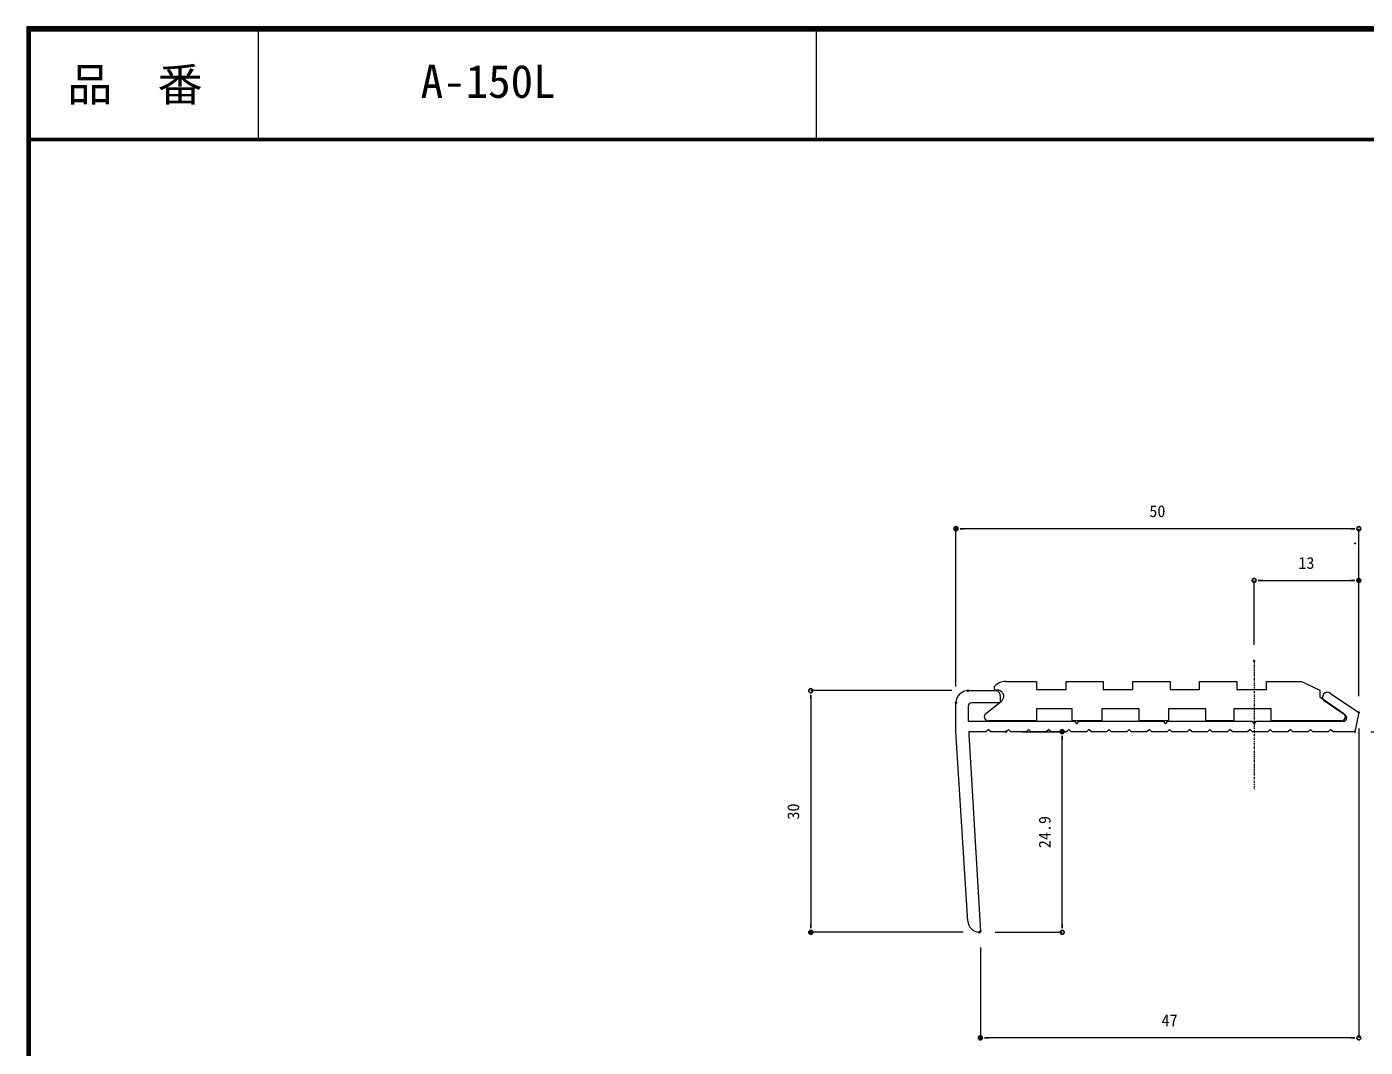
# Model space of a CAD drawing. Units: millimetres, scale not verified. Extents: x -140 to 140, y -96 to 96.
# Drawn here: x -140.5 to 25.7, y -31 to 95.7 of the extents above; entities that cross this region are included whole.
import ezdxf
from ezdxf.enums import TextEntityAlignment as Align

# ---------------------------------------------------------------- set-up
doc = ezdxf.new("R2010")
doc.units = ezdxf.units.MM
doc.header["$LTSCALE"] = 0.25
doc.header["$PDMODE"] = 32
doc.header["$PDSIZE"] = 0.125
doc.linetypes.add('USER1', pattern=[1.21666, 0.935822, -0.093613, 0.093613, -0.093613])
doc.layers.add('0-0_0', color=7, linetype='Continuous')
doc.layers.add('0-1_Defpoints', color=7, linetype='Continuous')
for name, color, linetype, lineweight in [('0-2_一般', 7, 'Continuous', 18), ('0-3_CENTER', 2, 'USER1', 18), ('0-5_GREEN', 3, 'Continuous', 18), ('0-7_LEVEL002', 7, 'Continuous', 18)]:
    doc.layers.add(name, color=color, linetype=linetype, lineweight=lineweight)
doc.styles.add('ＭＳ ゴシック', font='')
doc.styles.get('ＭＳ ゴシック').set_extended_font_data('MS Gothic')

# ---------------------------------------------------------------- blocks, each defined once
blk = doc.blocks.new('_DOT')
at = {"layer": '0-0_0'}
blk.add_line((-0.5, 0), (-1, 0), dxfattribs=at)
blk.add_circle((0, 0), 0.25, dxfattribs=at)
blk.add_circle((0, 0), 0.25, dxfattribs=at)
blk = doc.blocks.new('D27')
at = {"layer": '0-1_Defpoints'}
for p in [(-47.7835, 3.7386), (-67.3105, -26.2531), (-46.4026, -26.2531)]:
    blk.add_point(p, dxfattribs=at)
at = {"layer": '0-2_一般', "color": 3}
for p, q in [((-49.7835, 3.7386), (-67.3105, 3.7386)), ((-67.3105, 2.7386), (-67.3105, -25.2531)), ((-48.4026, -26.2531), (-67.3105, -26.2531))]:
    blk.add_line(p, q, dxfattribs=at)
at = {"layer": '0-2_一般'}
for p, rotation in [((-67.3105, 3.7386), 90), ((-67.3105, -26.2531), 270)]:
    blk.add_blockref('_DOT', p, dxfattribs=dict(at, rotation=rotation))
at = {"layer": '0-2_一般', "style": 'ＭＳ ゴシック'}
blk.add_text('30', height=1.466, rotation=90, dxfattribs=at).set_placement((-68.3105, -12.2572), align=Align.BOTTOM_LEFT)
blk = doc.blocks.new('D28')
at = {"layer": '0-1_Defpoints'}
for p in [(-49.2835, 23.8423), (-49.2835, 2.2486), (0.7265, 1.0386)]:
    blk.add_point(p, dxfattribs=at)
at = {"layer": '0-2_一般', "color": 3}
for p, q in [((-49.2835, 4.2486), (-49.2835, 23.8423)), ((-0.2735, 23.8423), (-48.2835, 23.8423)), ((0.7265, 3.0386), (0.7265, 23.8423))]:
    blk.add_line(p, q, dxfattribs=at)
at = {"layer": '0-2_一般', "rotation": 180}
blk.add_blockref('_DOT', (-49.2835, 23.8423), dxfattribs=at)
at = {"layer": '0-2_一般'}
blk.add_blockref('_DOT', (0.7265, 23.8423), dxfattribs=at)
at = {"layer": '0-2_一般', "style": 'ＭＳ ゴシック'}
blk.add_text('50', height=1.466, dxfattribs=at).set_placement((-25.2785, 24.8423), align=Align.BOTTOM_LEFT)
blk = doc.blocks.new('D29')
at = {"layer": '0-1_Defpoints'}
for p in [(0.7265, 17.4165), (-12.2735, 7.4262), (0.7265, 1.0386)]:
    blk.add_point(p, dxfattribs=at)
at = {"layer": '0-2_一般', "color": 3}
for p, q in [((-12.2735, 9.4262), (-12.2735, 17.4165)), ((-11.2735, 17.4165), (-0.2735, 17.4165)), ((0.7265, 3.0386), (0.7265, 17.4165))]:
    blk.add_line(p, q, dxfattribs=at)
at = {"layer": '0-2_一般', "rotation": 180}
blk.add_blockref('_DOT', (-12.2735, 17.4165), dxfattribs=at)
at = {"layer": '0-2_一般'}
blk.add_blockref('_DOT', (0.7265, 17.4165), dxfattribs=at)
at = {"layer": '0-2_一般', "style": 'ＭＳ ゴシック'}
blk.add_text('13', height=1.466, dxfattribs=at).set_placement((-6.7735, 18.4165), align=Align.BOTTOM_LEFT)
blk = doc.blocks.new('D30')
at = {"layer": '0-1_Defpoints'}
for p in [(0.7265, 1.0386), (19.214, 1.0386), (0.2265, -1.3614)]:
    blk.add_point(p, dxfattribs=at)
at = {"layer": '0-2_一般', "color": 3}
for p, q in [((19.214, 2.0386), (19.214, 3.0386)), ((2.7265, 1.0386), (19.214, 1.0386)), ((19.214, -1.3614), (19.214, 1.0386)), ((2.2265, -1.3614), (19.214, -1.3614)), ((19.214, -2.3614), (19.214, -3.3614))]:
    blk.add_line(p, q, dxfattribs=at)
at = {"layer": '0-2_一般'}
for p, rotation in [((19.214, 1.0386), 270), ((19.214, -1.3614), 90)]:
    blk.add_blockref('_DOT', p, dxfattribs=dict(at, rotation=rotation))
at = {"layer": '0-2_一般', "style": 'ＭＳ ゴシック'}
blk.add_text('2.4', height=1.466, rotation=90, dxfattribs=at).set_placement((18.214, 3.3416), align=Align.BOTTOM_LEFT)
blk = doc.blocks.new('D31')
at = {"layer": '0-1_Defpoints'}
for p in [(-43.0735, -1.3614), (-36.0951, -1.3614), (-46.4026, -26.2531)]:
    blk.add_point(p, dxfattribs=at)
at = {"layer": '0-2_一般', "color": 3}
for p, q in [((-41.0735, -1.3614), (-36.0951, -1.3614)), ((-36.0951, -25.2531), (-36.0951, -2.3614)), ((-44.4026, -26.2531), (-36.0951, -26.2531))]:
    blk.add_line(p, q, dxfattribs=at)
at = {"layer": '0-2_一般'}
for p, rotation in [((-36.0951, -1.3614), 90), ((-36.0951, -26.2531), 270)]:
    blk.add_blockref('_DOT', p, dxfattribs=dict(at, rotation=rotation))
at = {"layer": '0-2_一般', "style": 'ＭＳ ゴシック'}
blk.add_text('24.9', height=1.466, rotation=90, dxfattribs=at).set_placement((-37.0951, -15.8072), align=Align.BOTTOM_LEFT)
blk = doc.blocks.new('D32')
at = {"layer": '0-1_Defpoints'}
for p in [(0.7265, 1.0386), (-46.2497, -26.1365), (-46.2497, -39.3576)]:
    blk.add_point(p, dxfattribs=at)
at = {"layer": '0-2_一般', "color": 3}
for p, q in [((0.7265, -0.9614), (0.7265, -39.3576)), ((-46.2497, -28.1365), (-46.2497, -39.3576)), ((-0.2735, -39.3576), (-45.2497, -39.3576))]:
    blk.add_line(p, q, dxfattribs=at)
at = {"layer": '0-2_一般', "rotation": 180}
blk.add_blockref('_DOT', (-46.2497, -39.3576), dxfattribs=at)
at = {"layer": '0-2_一般'}
blk.add_blockref('_DOT', (0.7265, -39.3576), dxfattribs=at)
at = {"layer": '0-2_一般', "style": 'ＭＳ ゴシック'}
blk.add_text('47', height=1.466, dxfattribs=at).set_placement((-23.7616, -38.3576), align=Align.BOTTOM_LEFT)

msp = doc.modelspace()

# ---------------------------------------------------------------- linework, layer by layer
at = {"layer": '0-2_一般'}
msp.add_line((-23.6275, 13.2713), (-20.2275, 13.2713), dxfattribs=at)
for points in [[(-23.6741, -15.3207), (-25.1275, 8.1713), (-25.1275, 9.4713), (-25.1275, 9.4713), (-25.1275, 11.7813)], [(-19.6275, 12.6713), (-19.6275, 11.7713), (-23.2175, 11.7713)], [(21.3625, 12.9376), (24.8825, 10.5713), (24.3825, 8.1713), (22.8325, 8.1713), (21.6825, 8.1713), (21.3825, 8.4713), (21.0825, 8.1713), (19.1825, 8.1713), (18.8825, 8.4713), (18.5825, 8.1713), (16.6825, 8.1713), (16.3825, 8.4713), (16.0825, 8.1713), (14.1825, 8.1713), (13.8825, 8.4713), (13.5825, 8.1713), (11.6825, 8.1713), (11.3825, 8.4713), (11.0825, 8.1713), (9.1825, 8.1713), (8.8825, 8.4713), (8.5825, 8.1713), (6.6825, 8.1713), (6.3825, 8.4713), (6.0825, 8.1713), (4.1825, 8.1713), (3.8825, 8.4713), (3.5825, 8.1713), (1.6825, 8.1713), (1.3825, 8.4713), (1.0825, 8.1713), (-0.8175, 8.1713), (-1.1175, 8.4713), (-1.4175, 8.1713), (-3.3175, 8.1713), (-3.6175, 8.4713), (-3.9175, 8.1713), (-5.8175, 8.1713), (-6.1175, 8.4713), (-6.4175, 8.1713)], [(23.3583, 10.0359), (23.3454, 10.0669), (23.3302, 10.0968), (23.3125, 10.1254), (23.2927, 10.1525), (23.2707, 10.1779), (23.2468, 10.2015), (23.2211, 10.2231), (23.1937, 10.2426), (22.8325, 10.4893), (20.6025, 11.9913)], [(-23.6275, 11.3613), (-23.6275, 9.4713), (-23.3175, 9.4713), (-10.4175, 9.4713), (-10.1175, 9.1713), (-9.8175, 9.4713), (0.5825, 9.4713), (0.8825, 9.1713), (1.1825, 9.4713), (11.5825, 9.4713), (11.8825, 9.1713), (12.1825, 9.4713), (21.6825, 9.4713), (22.8325, 9.4713), (22.8325, 9.472), (22.9647, 9.472), (22.9982, 9.4734), (23.0316, 9.4774), (23.0645, 9.4841), (23.0968, 9.4934), (23.1282, 9.5052), (23.1586, 9.5195), (23.1877, 9.5363), (23.2154, 9.5552), (23.2415, 9.5764), (23.2658, 9.5996), (23.2882, 9.6246), (23.3085, 9.6513), (23.3266, 9.6796), (23.3424, 9.7093), (23.3558, 9.7401), (23.3666, 9.7719), (23.3749, 9.8044), (23.3805, 9.8375), (23.3835, 9.871), (23.3838, 9.9046), (23.3814, 9.9381), (23.3763, 9.9713), (23.3686, 10.0039), (23.3583, 10.0359)], [(-6.4175, 8.1713), (-8.3175, 8.1713), (-8.6175, 8.4713), (-8.9175, 8.1713), (-10.8175, 8.1713), (-11.1175, 8.4713), (-11.4175, 8.1713), (-13.3175, 8.1713), (-13.6175, 8.4713), (-13.9175, 8.1713), (-15.8175, 8.1713), (-16.1175, 8.4713), (-16.4175, 8.1713), (-18.3175, 8.1713), (-18.6175, 8.4713), (-18.9175, 8.1713), (-20.8175, 8.1713), (-21.1175, 8.4713), (-21.4175, 8.1713), (-23.3175, 8.1713), (-23.5315, 8.1713), (-23.5315, 7.8311), (-22.1732, -15.2323), (-22.1746, -15.2324), (-22.0938, -16.6038)], [(-22.0938, -16.6038), (-22.0937, -16.6048), (-22.0941, -16.6047)]]:
    msp.add_lwpolyline(points, dxfattribs=at)
for centre, radius, start, end in [((-23.6275, 11.7713), 1.5, 134.80902, 179.61803), ((-23.6275, 11.7713), 1.5, 90, 134.80902), ((-23.1975, 11.3413), 0.4305, 135, 177.337), ((-23.1975, 11.3413), 0.4305, 92.663, 135), ((-20.2275, 12.6713), 0.6, 45, 90), ((-20.2275, 12.6713), 0.6, 0, 45), ((20.9825, 12.4644), 0.6068, 141.22878, 231.22878), ((20.9825, 12.4644), 0.6068, 51.22878, 141.22878), ((-22.1751, -15.2237), 1.4996, 183.87267, 224.04321), ((-22.1751, -15.2237), 1.4996, 224.04321, 266.51472), ((-22.2558, -16.5487), 0.1712, 297.77469, 340.88833), ((-22.1751, -15.2238), 1.4995, 266.51472, 266.55798), ((-22.2578, -16.5816), 0.1392, 266.98841, 282.2871), ((-22.2558, -16.5487), 0.1712, 279.28314, 297.77469)]:
    msp.add_arc(centre, radius, start, end, dxfattribs=at)
at = {"layer": '0-3_CENTER'}
msp.add_line((11.8825, 16.9589), (11.8825, 0.9554), dxfattribs=at)
at = {"layer": '0-5_GREEN'}
for p, q in [((140.49, 95.6654), (-140.49, 95.6654)), ((140.35, 95.5254), (-140.385, 95.5254)), ((140.21, 95.3854), (-140.28, 95.3854)), ((140.07, 95.2454), (-140.175, 95.2454)), ((139.93, 95.1054), (-140.07, 95.1054)), ((-111.7453, 95.1054), (-111.7453, 81.5254)), ((-42.5045, 95.2938), (-42.5045, 81.7138)), ((139.93, 81.8054), (-140.175, 81.8054)), ((139.93, 81.6654), (-140.175, 81.6654)), ((139.93, 81.5254), (-140.175, 81.5254))]:
    msp.add_line(p, q, dxfattribs=at)
for points in [[(-140.49, 95.6654), (-140.49, -95.6654), (140.49, -95.6654)], [(-140.385, 95.5254), (-140.385, -95.5604), (140.35, -95.5604)], [(-140.28, 95.3854), (-140.28, -95.4554), (140.21, -95.4554)], [(-140.175, 95.2454), (-140.175, -95.3504), (140.07, -95.3504)], [(-140.07, 95.1054), (-140.07, -95.2454), (139.93, -95.2454)]]:
    msp.add_lwpolyline(points, dxfattribs=at)
msp.add_point((24.4386, 31.5509), dxfattribs=at)
at = {"layer": '0-7_LEVEL002'}
for p, q in [((-20.3225, 13.8331), (-20.3189, 13.8368)), ((-19.8202, 13.314), (-20.1176, 13.3213)), ((-19.696, 14.2684), (-19.6941, 14.2693)), ((-21.4282, 10.4171), (-19.4792, 11.9777)), ((-19.4098, 13.1017), (-19.4128, 13.1048)), ((-19.2522, 12.2865), (-19.2509, 12.2897))]:
    msp.add_line(p, q, dxfattribs=at)
for points in [[(-20.3824, 13.5006), (-20.3847, 13.5063), (-20.3857, 13.5086)], [(-18.9565, 14.4213), (-15.1268, 14.4213), (-15.1268, 13.4213), (-11.4628, 13.4213), (-11.4628, 14.4213), (-6.8345, 14.4213), (-6.8345, 13.4213), (-3.1705, 13.4213), (-3.1705, 14.4213), (1.4577, 14.4213), (1.4577, 13.4213), (5.1217, 13.4213), (5.1217, 14.4213), (9.75, 14.4213), (9.75, 13.4213), (13.414, 13.4213), (13.414, 14.4213), (17.7688, 14.4213), (20.0456, 13.3213), (20.0456, 12.5213), (23.0044, 10.4348)], [(-19.2053, 12.6778), (-19.2054, 12.6786), (-19.206, 12.6828)], [(22.7333, 9.5213), (13.9925, 9.5213), (13.9925, 11.0213), (9.3643, 11.0213), (9.3643, 9.5213), (5.8931, 9.5213), (5.8931, 11.0213), (1.2649, 11.0213), (1.2649, 9.5213), (-2.3991, 9.5213), (-2.3991, 11.0213), (-7.0274, 11.0213), (-7.0274, 9.5213), (-10.6914, 9.5213), (-10.6914, 11.0213), (-15.1268, 11.0213), (-15.1268, 9.5213), (-21.1335, 9.5213)], [(-21.5862, 9.849), (-21.5898, 9.8599), (-21.5919, 9.8662)], [(23.1963, 9.8818), (23.1941, 9.8742), (23.1906, 9.8627)]]:
    msp.add_lwpolyline(points, dxfattribs=at)
for centre, radius, start, end in [((-20.1027, 13.6219), 0.3048, 136.14275, 201.81963), ((-20.1176, 13.6066), 0.2853, 201.81963, 270), ((-18.9392, 12.511), 1.9135, 113.29851, 136.14275), ((-19.9227, 12.6132), 0.7083, 43.95631, 81.68008), ((-18.9565, 12.5565), 1.8648, 90, 113.29851), ((-19.9423, 12.556), 0.7409, 308.68537, 338.66473), ((-19.952, 12.5789), 0.7532, 7.93392, 43.95631), ((-19.9711, 12.571), 0.7732, 338.66473, 7.93392), ((-21.1132, 10.0237), 0.504, 128.68537, 198.20668), ((22.7151, 10.0246), 0.502, 343.47106, 54.80859), ((-21.1335, 9.9979), 0.4766, 198.20668, 270), ((22.7333, 9.9984), 0.477, 270, 343.47106)]:
    msp.add_arc(centre, radius, start, end, dxfattribs=at)

# ---------------------------------------------------------------- block references
at = {"layer": '0-2_一般'}
for name in ['D28', 'D29', 'D30', 'D27', 'D32', 'D31']:
    msp.add_blockref(name, (24.156, 9.5327), dxfattribs=at)

# ---------------------------------------------------------------- texts
at = {"layer": '0-5_GREEN', "color": 7, "style": 'ＭＳ ゴシック'}
for s, p in [('品\u3000番', (-135.4637, 85.2061)), ('A-150L', (-91.5916, 85.6096))]:
    msp.add_text(s, height=4.106, dxfattribs=at).set_placement(p, align=Align.BOTTOM_LEFT)

doc.saveas('drawing.dxf')
